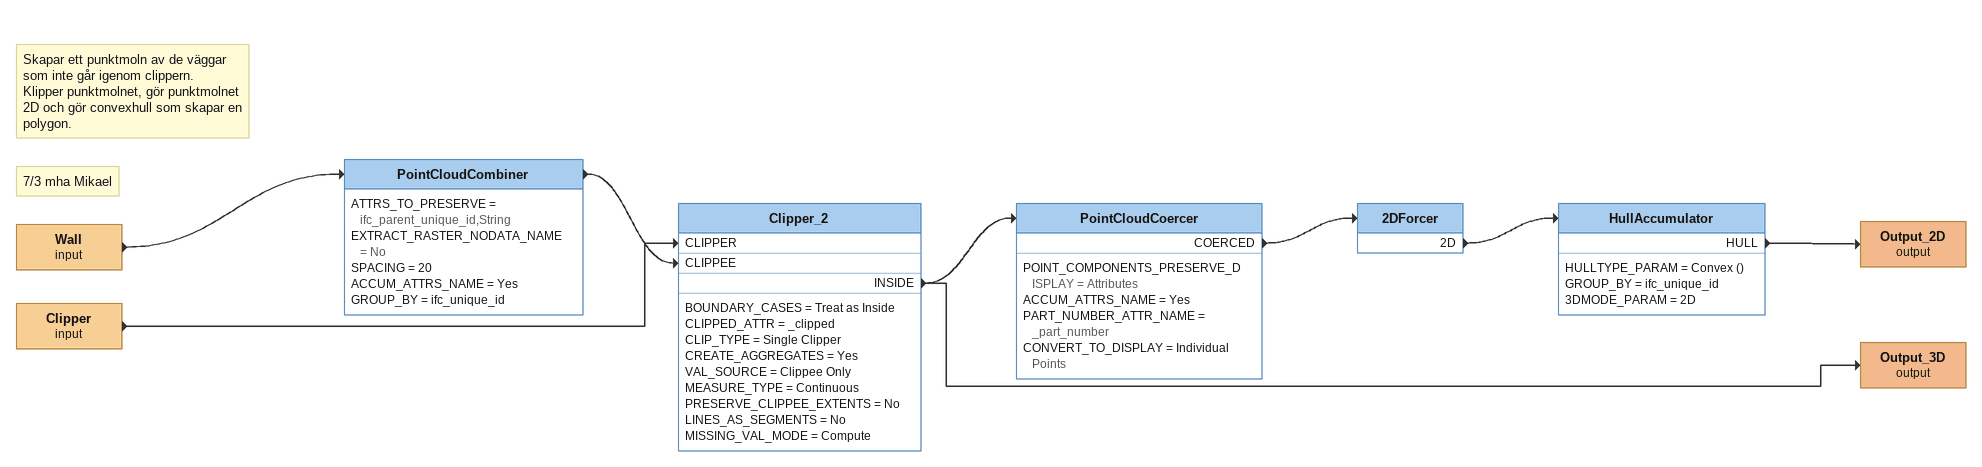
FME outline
Note: Skapar ett punktmoln av de väggar som inte går igenom clippern. / Klipper punktmolnet, gör punktmolnet 2D och gör convexhull som skapar en polygon.
Note: 7/3 mha Mikael
Wall (input)
    -> PointCloudCombiner
PointCloudCombiner
    ATTRS_TO_PRESERVE = ifc_parent_unique_id,String
    EXTRACT_RASTER_NODATA_NAME = No
    SPACING = 20
    ACCUM_ATTRS_NAME = Yes
    GROUP_BY = ifc_unique_id
    -> Clipper_2 [CLIPPEE]
Clipper (input)
    -> Clipper_2 [CLIPPER]
Clipper_2
    BOUNDARY_CASES = Treat as Inside
    CLIPPED_ATTR = _clipped
    CLIP_TYPE = Single Clipper
    CREATE_AGGREGATES = Yes
    VAL_SOURCE = Clippee Only
    MEASURE_TYPE = Continuous
    PRESERVE_CLIPPEE_EXTENTS = No
    LINES_AS_SEGMENTS = No
    MISSING_VAL_MODE = Compute
    INSIDE -> PointCloudCoercer
    INSIDE -> Output_3D (output)
PointCloudCoercer
    POINT_COMPONENTS_PRESERVE_DISPLAY = Attributes
    ACCUM_ATTRS_NAME = Yes
    PART_NUMBER_ATTR_NAME = _part_number
    CONVERT_TO_DISPLAY = Individual Points
    COERCED -> 2DForcer
2DForcer
    2D -> HullAccumulator
HullAccumulator
    HULLTYPE_PARAM = Convex ()
    GROUP_BY = ifc_unique_id
    3DMODE_PARAM = 2D
    HULL -> Output_2D (output)
Output_2D (output)
Output_3D (output)
